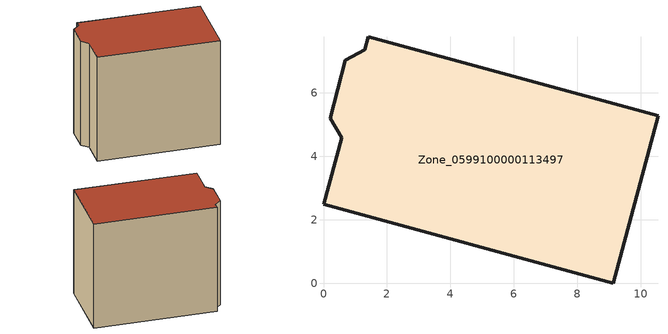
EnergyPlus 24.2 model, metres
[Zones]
Zone_0599100000113497
 floor ground (C_G): 10.54,5.28 9.13,0 0,2.49 0.58,4.58 0.21,5.19 0.68,7.02 1.3,7.35 1.41,7.76 z0
 wall outside (C_F): 1.3,7.35 0.68,7.02 0.21,5.19 0.58,4.58 0,2.49 9.13,0 10.54,5.28 1.41,7.76 1.3,7.35 z0:8.78
 roof outside (C_R): 10.54,5.28 1.41,7.76 1.3,7.35 0.68,7.02 0.21,5.19 0.58,4.58 0,2.49 9.13,0 z8.78
[BUILDING]
Pand.0599100000113497: North Axis=0; Terrain=City; Loads Convergence Tolerance Value=0.04; Temperature Convergence Tolerance Value=0.4; Solar Distribution=FullExterior; Maximum Number of Warmup Days=25; Minimum Number of Warmup Days=1
[Site:Location]
Rotterdam.The.Hague.AP_ZH_NLD Design_Conditions: Latitude=51.96; Longitude=4.45; Time Zone=1; Elevation=-4.5
[SITE:GROUNDTEMPERATURE:BUILDINGSURFACE]
18, 18, 18, 18, 18, 18, 18, 18, 18, 18, 18, 18
[MATERIAL] Thermal Absorptance=0.9; Solar Absorptance=0.7; Visible Absorptance=0.7
Name | Roughness | Thickness | Conductivity | Density | Specific Heat
G.TI.1946 | MediumSmooth | 0.15 | 1 | 540 | 1210
F.TI.1946 | Rough | 0.3 | 0.857143 | 1920 | 840
R.TI.1946 | MediumRough | 0.2 | 0.1 | 1500 | 1000
[CONSTRUCTION]
C_G: G.TI.1946
C_F: F.TI.1946
C_R: R.TI.1946
[ZONE]
Zone_0599100000113497: Type=1; Multiplier=1; Ceiling Height=Autocalculate; Volume=Autocalculate; Floor Area=autocalculate; Part of Total Floor Area=Yes
[ZONEINFILTRATION:DESIGNFLOWRATE]
Infil_Zone_0599100000113497: Zone or ZoneList or Space or SpaceList=Zone_0599100000113497; Schedule=AlwaysOn; Design Flow Rate Calculation Method=Flow/Area; Flow Rate per Floor Area=0.003; Constant Term Coefficient=1; Temperature Term Coefficient=0; Velocity Term Coefficient=0; Velocity Squared Term Coefficient=0
[HVACTEMPLATE:ZONE:IDEALLOADSAIRSYSTEM]
Zone_0599100000113497: Maximum Heating Supply Air Temperature=50; Minimum Cooling Supply Air Temperature=13; Maximum Heating Supply Air Humidity Ratio=0.0156; Minimum Cooling Supply Air Humidity Ratio=0.0077; Heating Limit=NoLimit; Cooling Limit=NoLimit; Dehumidification Control Type=ConstantSensibleHeatRatio; Cooling Sensible Heat Ratio=0.7; Dehumidification Setpoint=60; Humidification Control Type=None; Humidification Setpoint=30; Outdoor Air Method=None; Outdoor Air Flow Rate per Person=0.00944; Outdoor Air Flow Rate per Zone Floor Area=0; Outdoor Air Flow Rate per Zone=0; Demand Controlled Ventilation Type=None; Outdoor Air Economizer Type=NoEconomizer; Heat Recovery Type=None; Sensible Heat Recovery Effectiveness=0.7; Latent Heat Recovery Effectiveness=0.65
[ZONECONTROL:THERMOSTAT]
ThermostatControl_Zone_0599100000113497: Zone or ZoneList=Zone_0599100000113497; Control Type Schedule=DualSetpointControlType; Control 1=Thermostat_Zone_0599100000113497; Temperature Difference Between Cutout And Setpoint=0
[THERMOSTATSETPOINT:DUALSETPOINT]
Thermostat_Zone_0599100000113497: Heating Setpoint Temperature Schedule=HeatingSetpoint_Zone_0599100000113497; Cooling Setpoint Temperature Schedule=CoolingSetpoint_Zone_0599100000113497
[SCHEDULE:COMPACT]
HeatingSetpoint_Zone_0599100000113497: Through: 12/31, For: AllDays, Until: 24:00, 21
CoolingSetpoint_Zone_0599100000113497: Through: 12/31, For: AllDays, Until: 24:00, 24
DualSetpointControlType: Through: 12/31, For: AllDays, Until: 24:00, 4
AlwaysOn: Through: 12/31, For: AllDays, Until: 24:00, 1
